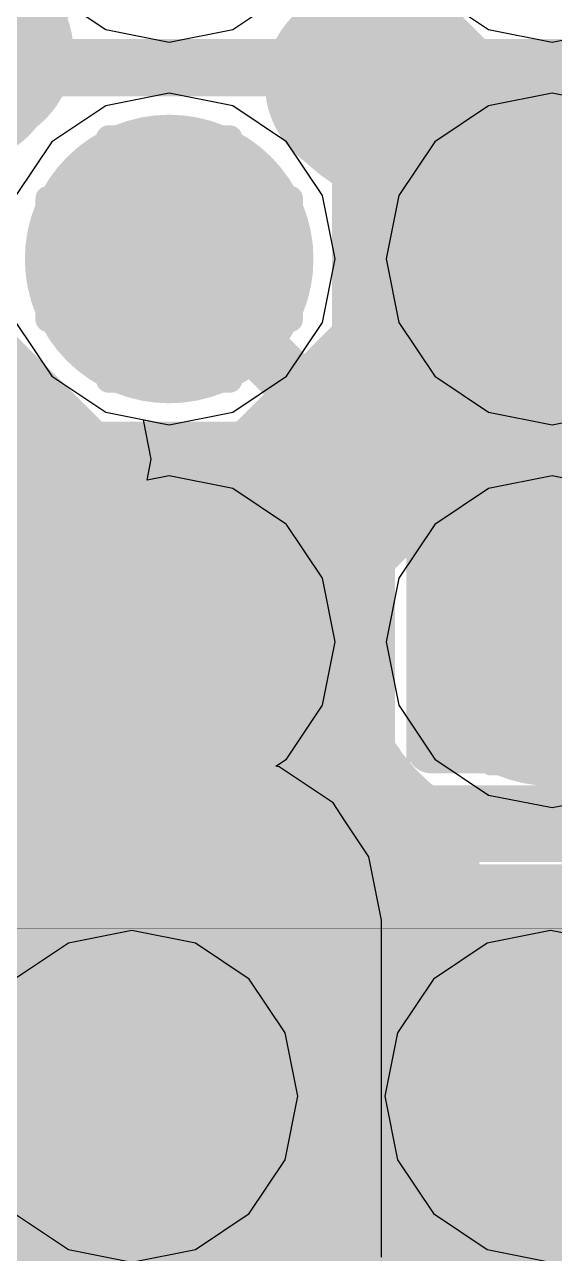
# Model space of a CAD drawing. Header units: millimetres. Extents: x 13 to 259, y -2 to 326.
# Drawn here: x 113.101 to 114.208, y 96.322 to 98.89 of the extents above; entities that cross this region are included whole.
import ezdxf

# ---------------------------------------------------------------- set-up
doc = ezdxf.new("R2010")
doc.units = ezdxf.units.MM
for name, color, linetype in [('BottomLayer', 5, 'Continuous'), ('BottomPaste', 16, 'Continuous'), ('BottomSolder', 6, 'Continuous'), ('ConnectLayer', 7, 'Continuous'), ('DrillDrawing', 1, 'Continuous'), ('Mechanical14', 56, 'Continuous'), ('Mechanical16', 56, 'Continuous'), ('MidLayer1', 16, 'Continuous'), ('MidLayer2', 76, 'Continuous'), ('MidLayer3', 90, 'Continuous'), ('MidLayer4', 156, 'Continuous'), ('MidLayer5', 130, 'Continuous'), ('MidLayer6', 216, 'Continuous'), ('MultiLayer', 9, 'Continuous'), ('TopLayer', 1, 'Continuous'), ('TopOverlay', 2, 'Continuous'), ('TopPaste', 8, 'Continuous'), ('TopSolder', 216, 'Continuous')]:
    doc.layers.add(name, color=color, linetype=linetype)

# ---------------------------------------------------------------- blocks, each defined once
blk = doc.blocks.new('CAPC0603X33N_B_8')
at = {"layer": 'BottomLayer'}
for points in [[(-0.575, -0.2), (-0.125, -0.2), (-0.575, 0.2), (-0.125, 0.2)], [(0.125, -0.2), (0.575, -0.2), (0.125, 0.2), (0.575, 0.2)]]:
    blk.add_solid(points, dxfattribs=at)
at = {"layer": 'BottomPaste'}
for points in [[(-0.575, -0.2), (-0.125, -0.2), (-0.575, 0.2), (-0.125, 0.2)], [(0.125, -0.2), (0.575, -0.2), (0.125, 0.2), (0.575, 0.2)]]:
    blk.add_solid(points, dxfattribs=at)
at = {"layer": 'BottomSolder'}
for points in [[(-0.6766, -0.3016), (-0.0234, -0.3016), (-0.6766, 0.3016), (-0.0234, 0.3016)], [(0.0234, -0.3016), (0.6766, -0.3016), (0.0234, 0.3016), (0.6766, 0.3016)]]:
    blk.add_solid(points, dxfattribs=at)
at = {"layer": 'Mechanical14', "const_width": 0.1}
for points in [[(-0.65, -0.25), (-0.65, 0.25)], [(0.65, 0.25), (-0.65, 0.25)], [(0.65, -0.25), (0.65, 0.25)], [(0.65, -0.25), (-0.65, -0.25)]]:
    blk.add_lwpolyline(points, dxfattribs=at)
at = {"layer": 'Mechanical14', "const_width": 0.05}
for points in [[(-0.675, 0.25, 1), (-0.625, 0.25, 1)], [(-0.675, 0.25, 1), (-0.625, 0.25, 1)], [(0.625, 0.25, 1), (0.675, 0.25, 1)], [(0.625, 0.25, 1), (0.675, 0.25, 1)], [(-0.675, -0.25, 1), (-0.625, -0.25, 1)], [(-0.675, -0.25, 1), (-0.625, -0.25, 1)], [(0.625, -0.25, 1), (0.675, -0.25, 1)], [(0.625, -0.25, 1), (0.675, -0.25, 1)]]:
    blk.add_lwpolyline(points, format="xyb", close=True, dxfattribs=at)
at = {"layer": 'Mechanical16', "const_width": 0.05}
for points in [[(-0.75, -0.35), (-0.75, 0.35)], [(0.75, 0.35), (-0.75, 0.35)], [(0.75, -0.35), (0.75, 0.35)], [(0, -0.3), (0, 0.3)], [(0.3, 0), (-0.3, 0)], [(0.75, -0.35), (-0.75, -0.35)]]:
    blk.add_lwpolyline(points, dxfattribs=at)
at = {"layer": 'Mechanical16', "const_width": 0.025}
for points in [[(-0.7625, 0.35, 1), (-0.7375, 0.35, 1)], [(-0.7625, 0.35, 1), (-0.7375, 0.35, 1)], [(0.7375, 0.35, 1), (0.7625, 0.35, 1)], [(0.7375, 0.35, 1), (0.7625, 0.35, 1)], [(-0.0125, 0.3, 1), (0.0125, 0.3, 1)], [(-0.3125, 0, 1), (-0.2875, 0, 1)], [(0.2875, 0, 1), (0.3125, 0, 1)], [(-0.0125, -0.3, 1), (0.0125, -0.3, 1)], [(-0.7625, -0.35, 1), (-0.7375, -0.35, 1)], [(-0.7625, -0.35, 1), (-0.7375, -0.35, 1)], [(0.7375, -0.35, 1), (0.7625, -0.35, 1)], [(0.7375, -0.35, 1), (0.7625, -0.35, 1)]]:
    blk.add_lwpolyline(points, format="xyb", close=True, dxfattribs=at)
blk = doc.blocks.new('CAPC0603X33N_B_19')
at = {"layer": 'BottomLayer'}
for points in [[(-0.575, -0.2), (-0.125, -0.2), (-0.575, 0.2), (-0.125, 0.2)], [(0.125, -0.2), (0.575, -0.2), (0.125, 0.2), (0.575, 0.2)]]:
    blk.add_solid(points, dxfattribs=at)
at = {"layer": 'BottomPaste'}
for points in [[(-0.575, -0.2), (-0.125, -0.2), (-0.575, 0.2), (-0.125, 0.2)], [(0.125, -0.2), (0.575, -0.2), (0.125, 0.2), (0.575, 0.2)]]:
    blk.add_solid(points, dxfattribs=at)
at = {"layer": 'BottomSolder'}
for points in [[(-0.6766, -0.3016), (-0.0234, -0.3016), (-0.6766, 0.3016), (-0.0234, 0.3016)], [(0.0234, -0.3016), (0.6766, -0.3016), (0.0234, 0.3016), (0.6766, 0.3016)]]:
    blk.add_solid(points, dxfattribs=at)
at = {"layer": 'Mechanical14', "const_width": 0.1}
for points in [[(-0.65, 0.25), (-0.65, -0.25)], [(0.65, 0.25), (-0.65, 0.25)], [(0.65, 0.25), (0.65, -0.25)], [(0.65, -0.25), (-0.65, -0.25)]]:
    blk.add_lwpolyline(points, dxfattribs=at)
at = {"layer": 'Mechanical14', "const_width": 0.05}
for points in [[(-0.675, 0.25, 1), (-0.625, 0.25, 1)], [(-0.675, 0.25, 1), (-0.625, 0.25, 1)], [(0.625, 0.25, 1), (0.675, 0.25, 1)], [(0.625, 0.25, 1), (0.675, 0.25, 1)], [(-0.675, -0.25, 1), (-0.625, -0.25, 1)], [(-0.675, -0.25, 1), (-0.625, -0.25, 1)], [(0.625, -0.25, 1), (0.675, -0.25, 1)], [(0.625, -0.25, 1), (0.675, -0.25, 1)]]:
    blk.add_lwpolyline(points, format="xyb", close=True, dxfattribs=at)
at = {"layer": 'Mechanical16', "const_width": 0.05}
for points in [[(-0.75, 0.35), (-0.75, -0.35)], [(0.75, 0.35), (-0.75, 0.35)], [(0.75, 0.35), (0.75, -0.35)], [(0, 0.3), (0, -0.3)], [(0.3, 0), (-0.3, 0)], [(0.75, -0.35), (-0.75, -0.35)]]:
    blk.add_lwpolyline(points, dxfattribs=at)
at = {"layer": 'Mechanical16', "const_width": 0.025}
for points in [[(-0.7625, 0.35, 1), (-0.7375, 0.35, 1)], [(-0.7625, 0.35, 1), (-0.7375, 0.35, 1)], [(0.7375, 0.35, 1), (0.7625, 0.35, 1)], [(0.7375, 0.35, 1), (0.7625, 0.35, 1)], [(-0.0125, 0.3, 1), (0.0125, 0.3, 1)], [(-0.3125, 0, 1), (-0.2875, 0, 1)], [(0.2875, 0, 1), (0.3125, 0, 1)], [(-0.0125, -0.3, 1), (0.0125, -0.3, 1)], [(-0.7625, -0.35, 1), (-0.7375, -0.35, 1)], [(-0.7625, -0.35, 1), (-0.7375, -0.35, 1)], [(0.7375, -0.35, 1), (0.7625, -0.35, 1)], [(0.7375, -0.35, 1), (0.7625, -0.35, 1)]]:
    blk.add_lwpolyline(points, format="xyb", close=True, dxfattribs=at)
blk = doc.blocks.new('INDC1608X75N_B_88')
at = {"layer": 'Mechanical16', "const_width": 0.05}
for points in [[(-1.5, 0.75), (1.5, 0.75)], [(1.5, 0.75), (1.5, -0.75)]]:
    blk.add_lwpolyline(points, dxfattribs=at)
at = {"layer": 'Mechanical16', "const_width": 0.025}
blk.add_lwpolyline([(1.4875, 0.75, 1), (1.5125, 0.75, 1)], format="xyb", close=True, dxfattribs=at)
blk.add_lwpolyline([(1.4875, 0.75, 1), (1.5125, 0.75, 1)], format="xyb", close=True, dxfattribs=at)
blk = doc.blocks.new('CAPC1005X55N_B_91')
at = {"layer": 'BottomLayer'}
for points in [[(-0.76, -0.31), (-0.14, -0.31), (-0.76, 0.31), (-0.14, 0.31)], [(0.14, -0.31), (0.76, -0.31), (0.14, 0.31), (0.76, 0.31)]]:
    blk.add_solid(points, dxfattribs=at)
at = {"layer": 'BottomPaste'}
for points in [[(-0.76, -0.31), (-0.14, -0.31), (-0.76, 0.31), (-0.14, 0.31)], [(0.14, -0.31), (0.76, -0.31), (0.14, 0.31), (0.76, 0.31)]]:
    blk.add_solid(points, dxfattribs=at)
at = {"layer": 'BottomSolder'}
for points in [[(-0.8616, -0.4116), (-0.0384, -0.4116), (-0.8616, 0.4116), (-0.0384, 0.4116)], [(0.0384, -0.4116), (0.8616, -0.4116), (0.0384, 0.4116), (0.8616, 0.4116)]]:
    blk.add_solid(points, dxfattribs=at)
at = {"layer": 'Mechanical14', "const_width": 0.1}
for points in [[(0.5251, 0.2749), (-0.5249, 0.2749)], [(-0.5249, 0.2749), (-0.5249, -0.2751)], [(0.5251, 0.2749), (0.5251, -0.2751)], [(0.5251, -0.2751), (-0.5249, -0.2751)]]:
    blk.add_lwpolyline(points, dxfattribs=at)
at = {"layer": 'Mechanical14', "const_width": 0.05}
for points in [[(-0.5499, 0.2749, 1), (-0.5, 0.2749, 1)], [(-0.5499, 0.2749, 1), (-0.5, 0.2749, 1)], [(0.5001, 0.2749, 1), (0.55, 0.2749, 1)], [(0.5001, 0.2749, 1), (0.55, 0.2749, 1)], [(-0.5499, -0.2751, 1), (-0.5, -0.2751, 1)], [(-0.5499, -0.2751, 1), (-0.5, -0.2751, 1)], [(0.5001, -0.2751, 1), (0.55, -0.2751, 1)], [(0.5001, -0.2751, 1), (0.55, -0.2751, 1)]]:
    blk.add_lwpolyline(points, format="xyb", close=True, dxfattribs=at)
at = {"layer": 'Mechanical16', "const_width": 0.05}
for points in [[(0, 0.5), (0, -0.5)], [(0.91, 0.46), (-0.91, 0.46)], [(-0.91, 0.46), (-0.91, -0.46)], [(0.91, 0.46), (0.91, -0.46)], [(0.5, 0), (-0.5, 0)], [(0.91, -0.46), (-0.91, -0.46)]]:
    blk.add_lwpolyline(points, dxfattribs=at)
at = {"layer": 'Mechanical16', "const_width": 0.025}
for points in [[(-0.0125, 0.5, 1), (0.0125, 0.5, 1)], [(-0.9225, 0.46, 1), (-0.8975, 0.46, 1)], [(-0.9225, 0.46, 1), (-0.8975, 0.46, 1)], [(0.8975, 0.46, 1), (0.9225, 0.46, 1)], [(0.8975, 0.46, 1), (0.9225, 0.46, 1)], [(-0.5125, 0, 1), (-0.4875, 0, 1)], [(0.4875, 0, 1), (0.5125, 0, 1)], [(-0.9225, -0.46, 1), (-0.8975, -0.46, 1)], [(-0.9225, -0.46, 1), (-0.8975, -0.46, 1)], [(0.8975, -0.46, 1), (0.9225, -0.46, 1)], [(0.8975, -0.46, 1), (0.9225, -0.46, 1)], [(-0.0125, -0.5, 1), (0.0125, -0.5, 1)]]:
    blk.add_lwpolyline(points, format="xyb", close=True, dxfattribs=at)
blk = doc.blocks.new('CAPC1005X55N_B_131')
at = {"layer": 'BottomLayer'}
for points in [[(-0.76, -0.31), (-0.14, -0.31), (-0.76, 0.31), (-0.14, 0.31)], [(0.14, -0.31), (0.76, -0.31), (0.14, 0.31), (0.76, 0.31)]]:
    blk.add_solid(points, dxfattribs=at)
at = {"layer": 'BottomPaste'}
for points in [[(-0.76, -0.31), (-0.14, -0.31), (-0.76, 0.31), (-0.14, 0.31)], [(0.14, -0.31), (0.76, -0.31), (0.14, 0.31), (0.76, 0.31)]]:
    blk.add_solid(points, dxfattribs=at)
at = {"layer": 'BottomSolder'}
for points in [[(-0.8616, -0.4116), (-0.0384, -0.4116), (-0.8616, 0.4116), (-0.0384, 0.4116)], [(0.0384, -0.4116), (0.8616, -0.4116), (0.0384, 0.4116), (0.8616, 0.4116)]]:
    blk.add_solid(points, dxfattribs=at)
at = {"layer": 'Mechanical14', "const_width": 0.1}
for points in [[(-0.5249, 0.2749), (0.5251, 0.2749)], [(-0.5249, 0.2749), (-0.5249, -0.2751)], [(0.5251, 0.2749), (0.5251, -0.2751)], [(-0.5249, -0.2751), (0.5251, -0.2751)]]:
    blk.add_lwpolyline(points, dxfattribs=at)
at = {"layer": 'Mechanical14', "const_width": 0.05}
for points in [[(-0.5499, 0.2749, 1), (-0.5, 0.2749, 1)], [(-0.5499, 0.2749, 1), (-0.5, 0.2749, 1)], [(0.5001, 0.2749, 1), (0.55, 0.2749, 1)], [(0.5001, 0.2749, 1), (0.55, 0.2749, 1)], [(-0.5499, -0.2751, 1), (-0.5, -0.2751, 1)], [(-0.5499, -0.2751, 1), (-0.5, -0.2751, 1)], [(0.5001, -0.2751, 1), (0.55, -0.2751, 1)], [(0.5001, -0.2751, 1), (0.55, -0.2751, 1)]]:
    blk.add_lwpolyline(points, format="xyb", close=True, dxfattribs=at)
at = {"layer": 'Mechanical16', "const_width": 0.05}
for points in [[(0, 0.5), (0, -0.5)], [(-0.91, 0.46), (0.91, 0.46)], [(-0.91, 0.46), (-0.91, -0.46)], [(0.91, 0.46), (0.91, -0.46)], [(-0.5, 0), (0.5, 0)], [(-0.91, -0.46), (0.91, -0.46)]]:
    blk.add_lwpolyline(points, dxfattribs=at)
at = {"layer": 'Mechanical16', "const_width": 0.025}
for points in [[(-0.0125, 0.5, 1), (0.0125, 0.5, 1)], [(-0.9225, 0.46, 1), (-0.8975, 0.46, 1)], [(-0.9225, 0.46, 1), (-0.8975, 0.46, 1)], [(0.8975, 0.46, 1), (0.9225, 0.46, 1)], [(0.8975, 0.46, 1), (0.9225, 0.46, 1)], [(-0.5125, 0, 1), (-0.4875, 0, 1)], [(0.4875, 0, 1), (0.5125, 0, 1)], [(-0.9225, -0.46, 1), (-0.8975, -0.46, 1)], [(-0.9225, -0.46, 1), (-0.8975, -0.46, 1)], [(0.8975, -0.46, 1), (0.9225, -0.46, 1)], [(0.8975, -0.46, 1), (0.9225, -0.46, 1)], [(-0.0125, -0.5, 1), (0.0125, -0.5, 1)]]:
    blk.add_lwpolyline(points, format="xyb", close=True, dxfattribs=at)
blk = doc.blocks.new('BGA144C80P12X12_1000X1000X170_150')
at = {"layer": 'Mechanical14', "const_width": 0.1}
blk.add_lwpolyline([(5, -5), (5, 5)], dxfattribs=at)
at = {"layer": 'TopLayer', "const_width": 0.2}
for points in [[(3.5, 0.4, 1), (3.7, 0.4, 1)], [(4.3, 0.4, 1), (4.5, 0.4, 1)], [(3.5, -0.4, 1), (3.7, -0.4, 1)], [(4.3, -0.4, 1), (4.5, -0.4, 1)]]:
    blk.add_lwpolyline(points, format="xyb", close=True, dxfattribs=at)
at = {"layer": 'TopOverlay'}
for const_width in [0.2, 0.001]:
    blk.add_lwpolyline([(5, -5), (5, 5)], dxfattribs=dict(at, const_width=const_width))
at = {"layer": 'TopPaste', "const_width": 0.2}
for points in [[(3.5, 0.4, 1), (3.7, 0.4, 1)], [(4.3, 0.4, 1), (4.5, 0.4, 1)], [(3.5, -0.4, 1), (3.7, -0.4, 1)], [(4.3, -0.4, 1), (4.5, -0.4, 1)]]:
    blk.add_lwpolyline(points, format="xyb", close=True, dxfattribs=at)
at = {"layer": 'TopSolder', "const_width": 0.3016}
for points in [[(3.4492, 0.4, 1), (3.7508, 0.4, 1)], [(4.2492, 0.4, 1), (4.5508, 0.4, 1)], [(3.4492, -0.4, 1), (3.7508, -0.4, 1)], [(4.2492, -0.4, 1), (4.5508, -0.4, 1)]]:
    blk.add_lwpolyline(points, format="xyb", close=True, dxfattribs=at)

msp = doc.modelspace()

# ---------------------------------------------------------------- linework, layer by layer
at = {"layer": 'BottomLayer', "const_width": 0.25}
for points in [[(113.2778, 98.4, 1), (113.5278, 98.4, 1)], [(114.0778, 98.4, 1), (114.3278, 98.4, 1)], [(113.2778, 97.6, 1), (113.5278, 97.6, 1)], [(114.0778, 97.6, 1), (114.3278, 97.6, 1)], [(113.2, 96.65, 1), (113.45, 96.65, 1)], [(114.075, 96.65, 1), (114.325, 96.65, 1)]]:
    msp.add_lwpolyline(points, format="xyb", close=True, dxfattribs=at)
at = {"layer": 'ConnectLayer'}
for p, q in [((113.1577, 98.9549), (113.2702, 98.8797)), ((113.1577, 98.9549), (113.2702, 98.8797)), ((113.5355, 98.8797), (113.648, 98.9549)), ((113.5355, 98.8797), (113.648, 98.9549)), ((113.9577, 98.9549), (114.0702, 98.8797)), ((113.9577, 98.9549), (114.0702, 98.8797)), ((113.2702, 98.8797), (113.4028, 98.8534)), ((113.2702, 98.8797), (113.4028, 98.8534)), ((113.4028, 98.8534), (113.5355, 98.8797)), ((113.4028, 98.8534), (113.5355, 98.8797)), ((114.0702, 98.8797), (114.2028, 98.8534)), ((114.0702, 98.8797), (114.2028, 98.8534)), ((114.2028, 98.8534), (114.3355, 98.8797)), ((114.2028, 98.8534), (114.3355, 98.8797)), ((113.4028, 98.7467), (113.2702, 98.7203)), ((113.4028, 98.7467), (113.2702, 98.7203)), ((113.5355, 98.7203), (113.4028, 98.7467)), ((113.5355, 98.7203), (113.4028, 98.7467)), ((114.2028, 98.7467), (114.0702, 98.7203)), ((114.3355, 98.7203), (114.2028, 98.7467)), ((113.2702, 98.7203), (113.1577, 98.6451)), ((113.2702, 98.7203), (113.1577, 98.6451)), ((113.648, 98.6451), (113.5355, 98.7203)), ((113.648, 98.6451), (113.5355, 98.7203)), ((114.0702, 98.7203), (113.9577, 98.6451)), ((113.1577, 98.6451), (113.0826, 98.5327)), ((113.1577, 98.6451), (113.0826, 98.5327)), ((113.7231, 98.5327), (113.648, 98.6451)), ((113.7231, 98.5327), (113.648, 98.6451)), ((113.9577, 98.6451), (113.8826, 98.5327)), ((113.7495, 98.4), (113.7231, 98.5327)), ((113.7495, 98.4), (113.7231, 98.5327)), ((113.8826, 98.5327), (113.8562, 98.4)), ((113.7231, 98.2673), (113.7495, 98.4)), ((113.7231, 98.2673), (113.7495, 98.4)), ((113.8562, 98.4), (113.8826, 98.2673)), ((113.0826, 98.2673), (113.1577, 98.1549)), ((113.648, 98.1549), (113.7231, 98.2673)), ((113.648, 98.1549), (113.7231, 98.2673)), ((113.8826, 98.2673), (113.9577, 98.1549)), ((113.1577, 98.1549), (113.2702, 98.0797)), ((113.5355, 98.0797), (113.648, 98.1549)), ((113.5355, 98.0797), (113.648, 98.1549)), ((113.9577, 98.1549), (114.0702, 98.0797)), ((113.2702, 98.0797), (113.4028, 98.0534)), ((113.3653, 97.9814), (113.3488, 98.0641)), ((113.3488, 98.0641), (113.4028, 98.0534)), ((113.4028, 98.0534), (113.5355, 98.0797)), ((113.4028, 98.0534), (113.5355, 98.0797)), ((114.0702, 98.0797), (114.2028, 98.0534)), ((114.2028, 98.0534), (114.3355, 98.0797)), ((113.3566, 97.9375), (113.3653, 97.9814)), ((113.4028, 97.9467), (113.3566, 97.9375)), ((113.5355, 97.9203), (113.4028, 97.9467)), ((114.2028, 97.9467), (114.0702, 97.9203)), ((114.3355, 97.9203), (114.2028, 97.9467)), ((113.648, 97.8451), (113.5355, 97.9203)), ((114.0702, 97.9203), (113.9577, 97.8451)), ((113.7231, 97.7327), (113.648, 97.8451)), ((113.9577, 97.8451), (113.8826, 97.7327)), ((113.7495, 97.6), (113.7231, 97.7327)), ((113.8826, 97.7327), (113.8562, 97.6)), ((113.7231, 97.4674), (113.7495, 97.6)), ((113.8562, 97.6), (113.8826, 97.4674)), ((113.648, 97.3549), (113.7231, 97.4674)), ((113.8826, 97.4674), (113.9577, 97.3549)), ((113.6254, 97.3398), (113.648, 97.3549)), ((113.9577, 97.3549), (114.0702, 97.2797)), ((113.6327, 97.3383), (113.6254, 97.3398)), ((113.7079, 97.2881), (113.6327, 97.3383)), ((113.7452, 97.2632), (113.7079, 97.2881)), ((114.0702, 97.2797), (114.2028, 97.2534)), ((114.2028, 97.2534), (114.3355, 97.2797)), ((113.7701, 97.2259), (113.7452, 97.2632)), ((113.7452, 97.2632), (113.7452, 97.2632)), ((113.7452, 97.2632), (113.7452, 97.2632)), ((113.8203, 97.1507), (113.7701, 97.2259)), ((113.8467, 97.0181), (113.8203, 97.1507)), ((113.8467, 96.3135), (113.8467, 97.0181)), ((113.325, 96.9967), (113.1924, 96.9703)), ((113.4577, 96.9703), (113.325, 96.9967)), ((114.2, 96.9967), (114.0674, 96.9703)), ((114.3327, 96.9703), (114.2, 96.9967)), ((113.1924, 96.9703), (113.0799, 96.8951)), ((113.5702, 96.8951), (113.4577, 96.9703)), ((114.0674, 96.9703), (113.9549, 96.8951)), ((113.6453, 96.7827), (113.5702, 96.8951)), ((113.9549, 96.8951), (113.8798, 96.7827)), ((113.6717, 96.65), (113.6453, 96.7827)), ((113.8798, 96.7827), (113.8534, 96.65)), ((113.6453, 96.5173), (113.6717, 96.65)), ((113.8534, 96.65), (113.8798, 96.5173)), ((113.5702, 96.4049), (113.6453, 96.5173)), ((113.8798, 96.5173), (113.9549, 96.4049)), ((113.0799, 96.4049), (113.1924, 96.3297)), ((113.4577, 96.3297), (113.5702, 96.4049)), ((113.9549, 96.4049), (114.0674, 96.3297)), ((113.1924, 96.3297), (113.325, 96.3034)), ((113.325, 96.3034), (113.4577, 96.3297)), ((114.0674, 96.3297), (114.2, 96.3034))]:
    msp.add_line(p, q, dxfattribs=at)
at = {"layer": 'ConnectLayer', "const_width": 0.4}
for points in [[(112.8843, 98.9185, -0.061998), (113.0028, 98.8337)], [(112.9691, 98.8, -0.061998), (112.8843, 98.9185)], [(112.9691, 98.8, -0.061998), (112.8843, 98.9185)], [(112.8843, 98.9185, -0.061998), (113.0028, 98.8337)], [(113.8365, 98.8, -0.062), (113.9214, 98.6815)], [(113.8365, 98.8, -0.062), (113.9214, 98.6815)], [(113.9214, 98.6815, -0.062), (113.8028, 98.7663)], [(113.9214, 98.6815, -0.062), (113.8028, 98.7663)], [(114.4843, 98.6815, -0.253913), (113.9214, 98.6815)], [(113.9214, 98.6815, -0.124973), (113.9928, 98.4)], [(114.4843, 98.6815, -0.253913), (113.9214, 98.6815)], [(113.9214, 98.6815, -0.124973), (113.9928, 98.4)], [(113.9928, 98.4, -0.124971), (113.9214, 98.1185)], [(113.9928, 98.4, -0.124971), (113.9214, 98.1185)], [(113.9214, 98.1185, -0.253909), (114.4843, 98.1185)], [(113.9214, 98.1185, -0.253909), (114.4843, 98.1185)], [(113.9214, 98.1185, -0.145051), (113.6843, 97.8815)], [(113.6843, 97.8815, -0.145051), (113.9214, 98.1185)], [(113.9214, 98.1185, -0.145051), (113.6843, 97.8815)], [(113.6843, 97.8815, -0.145051), (113.9214, 98.1185)], [(112.8843, 97.8815, -0.071303), (112.9843, 98.0158)], [(113.0365, 98, -0.062), (113.1214, 97.8815)], [(113.0365, 98, -0.062), (113.1214, 97.8815)], [(113.0186, 97.9814, -0.071303), (112.8843, 97.8815)], [(113.1214, 97.8815, -0.062), (113.0028, 97.9663)], [(113.1214, 97.8815, -0.062), (113.0028, 97.9663)], [(113.5, 97.0181, -0.624729), (112.8843, 97.8815)], [(113.6843, 97.8815, -0.253909), (113.1214, 97.8815)], [(113.1214, 97.8815, -0.124972), (113.1928, 97.6)], [(113.1214, 97.8815, -0.124972), (113.1928, 97.6)], [(113.6843, 97.8815, -0.253909), (113.1214, 97.8815)], [(113.8515, 97.126, -0.373605), (113.6843, 97.8815)], [(113.8515, 97.126, -0.373605), (113.6843, 97.8815)], [(113.1928, 97.6, -0.277264), (112.8799, 97.0791)], [(113.1928, 97.6, -0.277264), (112.8799, 97.0791)], [(112.9, 97.0592, -0.434523), (113.7625, 97.0459)], [(112.9, 97.0592, -0.434523), (113.7625, 97.0459)], [(113.7625, 97.0459, -0.050874), (113.8515, 97.126)], [(113.7625, 97.0459, -0.050874), (113.8515, 97.126)], [(112.9, 96.1592, -0.283621), (113.5001, 96.3135)], [(113.7625, 96.2542, -0.434523), (112.9, 96.2408)], [(113.7625, 96.2542, -0.434523), (112.9, 96.2408)], [(114.049, 96.0797, -0.145133), (113.7625, 96.2542)], [(114.049, 96.0797, -0.145133), (113.7625, 96.2542)]]:
    msp.add_lwpolyline(points, format="xyb", dxfattribs=at)
at = {"layer": 'ConnectLayer', "const_width": 0.2}
for points in [[(112.9028, 98.8337, 1), (113.1028, 98.8337, 1)], [(112.9028, 98.8337, 1), (113.1028, 98.8337, 1)], [(112.8691, 98.8, 1), (113.0691, 98.8, 1)], [(112.8691, 98.8, 1), (113.0691, 98.8, 1)], [(113.7365, 98.8, 1), (113.9365, 98.8, 1)], [(113.7365, 98.8, 1), (113.9365, 98.8, 1)], [(113.7028, 98.7663, 1), (113.9028, 98.7663, 1)], [(113.7028, 98.7663, 1), (113.9028, 98.7663, 1)], [(113.8214, 98.6815, 1), (114.0214, 98.6815, 1)], [(113.8214, 98.6815, 1), (114.0214, 98.6815, 1)], [(113.8214, 98.6815, 1), (114.0214, 98.6815, 1)], [(113.8214, 98.6815, 1), (114.0214, 98.6815, 1)], [(113.8214, 98.6815, 1), (114.0214, 98.6815, 1)], [(113.8214, 98.6815, 1), (114.0214, 98.6815, 1)], [(113.8214, 98.6815, 1), (114.0214, 98.6815, 1)], [(113.8214, 98.6815, 1), (114.0214, 98.6815, 1)], [(114.2513, 98.629, 1), (114.4513, 98.629, 1)], [(114.2513, 98.629, 1), (114.4513, 98.629, 1)], [(113.8928, 98.4, 1), (114.0928, 98.4, 1)], [(113.8928, 98.4, 1), (114.0928, 98.4, 1)], [(113.8928, 98.4, 1), (114.0928, 98.4, 1)], [(113.8928, 98.4, 1), (114.0928, 98.4, 1)], [(113.9372, 98.4, 1), (114.1372, 98.4, 1)], [(113.9372, 98.4, 1), (114.1372, 98.4, 1)], [(114.2034, 98.1814, 1), (114.4034, 98.1814, 1)], [(114.2034, 98.1814, 1), (114.4034, 98.1814, 1)], [(113.8214, 98.1185, 1), (114.0214, 98.1185, 1)], [(113.8214, 98.1185, 1), (114.0214, 98.1185, 1)], [(113.8214, 98.1185, 1), (114.0214, 98.1185, 1)], [(113.8214, 98.1185, 1), (114.0214, 98.1185, 1)], [(113.8214, 98.1185, 1), (114.0214, 98.1185, 1)], [(113.8214, 98.1185, 1), (114.0214, 98.1185, 1)], [(113.8214, 98.1185, 1), (114.0214, 98.1185, 1)], [(113.8214, 98.1185, 1), (114.0214, 98.1185, 1)], [(112.8843, 98.0158, 1), (113.0843, 98.0158, 1)], [(112.9365, 98, 1), (113.1365, 98, 1)], [(112.9365, 98, 1), (113.1365, 98, 1)], [(112.9028, 97.9663, 1), (113.1028, 97.9663, 1)], [(112.9028, 97.9663, 1), (113.1028, 97.9663, 1)], [(112.9186, 97.9814, 1), (113.1186, 97.9814, 1)], [(113.0214, 97.8815, 1), (113.2214, 97.8815, 1)], [(113.0214, 97.8815, 1), (113.2214, 97.8815, 1)], [(113.0214, 97.8815, 1), (113.2214, 97.8815, 1)], [(113.0214, 97.8815, 1), (113.2214, 97.8815, 1)], [(113.0214, 97.8815, 1), (113.2214, 97.8815, 1)], [(113.0214, 97.8815, 1), (113.2214, 97.8815, 1)], [(113.0214, 97.8815, 1), (113.2214, 97.8815, 1)], [(113.0214, 97.8815, 1), (113.2214, 97.8815, 1)], [(113.5843, 97.8815, 1), (113.7843, 97.8815, 1)], [(113.5843, 97.8815, 1), (113.7843, 97.8815, 1)], [(113.5843, 97.8815, 1), (113.7843, 97.8815, 1)], [(113.5843, 97.8815, 1), (113.7843, 97.8815, 1)], [(113.5843, 97.8815, 1), (113.7843, 97.8815, 1)], [(113.5843, 97.8815, 1), (113.7843, 97.8815, 1)], [(113.5843, 97.8815, 1), (113.7843, 97.8815, 1)], [(113.5843, 97.8815, 1), (113.7843, 97.8815, 1)], [(113.3694, 97.8138, 1), (113.5694, 97.8138, 1)], [(113.3694, 97.8138, 1), (113.5694, 97.8138, 1)], [(113.5166, 97.6666, 1), (113.7166, 97.6666, 1)], [(113.5166, 97.6666, 1), (113.7166, 97.6666, 1)], [(113.0928, 97.6, 1), (113.2928, 97.6, 1)], [(113.0928, 97.6, 1), (113.2928, 97.6, 1)], [(113.0928, 97.6, 1), (113.2928, 97.6, 1)], [(113.0928, 97.6, 1), (113.2928, 97.6, 1)], [(113.1372, 97.6, 1), (113.3372, 97.6, 1)], [(113.1372, 97.6, 1), (113.3372, 97.6, 1)], [(113.5128, 97.6, 1), (113.7128, 97.6, 1)], [(113.5128, 97.6, 1), (113.7128, 97.6, 1)], [(113.5215, 97.4995, 1), (113.7215, 97.4995, 1)], [(113.5215, 97.4995, 1), (113.7215, 97.4995, 1)], [(113.0195, 97.3151, 1), (113.2195, 97.3151, 1)], [(113.0195, 97.3151, 1), (113.2195, 97.3151, 1)], [(113.1067, 97.228, 1), (113.3067, 97.228, 1)], [(113.1067, 97.228, 1), (113.3067, 97.228, 1)], [(113.2609, 97.2389, 1), (113.4609, 97.2389, 1)], [(113.2609, 97.2389, 1), (113.4609, 97.2389, 1)], [(113.7515, 97.126, 1), (113.9515, 97.126, 1)], [(113.7515, 97.126, 1), (113.9515, 97.126, 1)], [(113.7515, 97.126, 1), (113.9515, 97.126, 1)], [(113.7515, 97.126, 1), (113.9515, 97.126, 1)], [(113.077, 97.055, 1), (113.277, 97.055, 1)], [(113.6625, 97.0459, 1), (113.8625, 97.0459, 1)], [(113.6625, 97.0459, 1), (113.8625, 97.0459, 1)], [(113.6625, 97.0459, 1), (113.8625, 97.0459, 1)], [(113.6625, 97.0459, 1), (113.8625, 97.0459, 1)], [(113.4001, 97.0181, 1), (113.6, 97.0181, 1)], [(113.4001, 97.0181, 1), (113.6, 97.0181, 1)], [(113.3242, 97.0104, 1), (113.5242, 97.0104, 1)], [(113.4001, 96.9345, 1), (113.6, 96.9345, 1)], [(113.4001, 96.5295, 1), (113.6001, 96.5295, 1)], [(113.1507, 96.3353, 1), (113.3507, 96.3353, 1)], [(113.2104, 96.3398, 1), (113.4104, 96.3398, 1)], [(113.4001, 96.3135, 1), (113.6001, 96.3135, 1)], [(113.4001, 96.3135, 1), (113.6001, 96.3135, 1)], [(113.6625, 96.2542, 1), (113.8625, 96.2542, 1)], [(113.6625, 96.2542, 1), (113.8625, 96.2542, 1)], [(113.6625, 96.2542, 1), (113.8625, 96.2542, 1)], [(113.6625, 96.2542, 1), (113.8625, 96.2542, 1)]]:
    msp.add_lwpolyline(points, format="xyb", close=True, dxfattribs=at)
at = {"layer": 'ConnectLayer', "const_width": 0.4}
for points in [[(114.3513, 98.629), (114.4318, 98.5484)], [(114.3513, 98.629), (114.4318, 98.5484)], [(114.0372, 98.4), (114.4128, 98.4)], [(114.0372, 98.4), (114.4128, 98.4)], [(114.3034, 98.1814), (114.4215, 98.2995)], [(114.3034, 98.1814), (114.4215, 98.2995)], [(113.4694, 97.8138), (113.6166, 97.6666)], [(113.4694, 97.8138), (113.6166, 97.6666)], [(113.2372, 97.6), (113.6128, 97.6)], [(113.2372, 97.6), (113.6128, 97.6)], [(113.3609, 97.2389), (113.6215, 97.4995)], [(113.3609, 97.2389), (113.6215, 97.4995)], [(113.1195, 97.3151), (113.2067, 97.228)], [(113.1195, 97.3151), (113.2067, 97.228)], [(112.3014, 97.2846), (113.2507, 96.3353)], [(112.4619, 96.3399), (113.177, 97.055)], [(113.5, 97.0181), (113.5001, 96.3135)], [(113.4242, 97.0104), (113.5, 96.9345)], [(113.3104, 96.3398), (113.5001, 96.5295)]]:
    msp.add_lwpolyline(points, dxfattribs=at)
at = {"layer": 'DrillDrawing', "const_width": 0.0508}
for points in [[(113.2758, 98.527), (113.2758, 98.654)], [(113.2758, 98.654), (113.5298, 98.654)], [(113.5298, 98.527), (113.5298, 98.654)], [(114.0758, 98.527), (114.0758, 98.654)], [(114.0758, 98.654), (114.3298, 98.654)], [(113.1488, 98.273), (113.1488, 98.527)], [(113.1488, 98.527), (113.2758, 98.527)], [(113.5298, 98.527), (113.6568, 98.527)], [(113.6568, 98.273), (113.6568, 98.527)], [(113.9488, 98.273), (113.9488, 98.527)], [(113.9488, 98.527), (114.0758, 98.527)], [(113.1488, 98.273), (113.2758, 98.273)], [(113.2758, 98.146), (113.2758, 98.273)], [(113.5298, 98.273), (113.6568, 98.273)], [(113.5298, 98.146), (113.5298, 98.273)], [(113.9488, 98.273), (114.0758, 98.273)], [(114.0758, 98.146), (114.0758, 98.273)], [(113.2758, 98.146), (113.5298, 98.146)], [(114.0758, 98.146), (114.3298, 98.146)], [(113.2758, 97.727), (113.2758, 97.854)], [(113.2758, 97.854), (113.5298, 97.854)], [(113.5298, 97.727), (113.5298, 97.854)], [(114.0758, 97.727), (114.0758, 97.854)], [(114.0758, 97.854), (114.3298, 97.854)], [(113.1488, 97.473), (113.1488, 97.727)], [(113.1488, 97.727), (113.2758, 97.727)], [(113.5298, 97.727), (113.6568, 97.727)], [(113.6568, 97.473), (113.6568, 97.727)], [(113.9488, 97.473), (113.9488, 97.727)], [(113.9488, 97.727), (114.0758, 97.727)], [(113.1488, 97.473), (113.2758, 97.473)], [(113.2758, 97.346), (113.2758, 97.473)], [(113.5298, 97.473), (113.6568, 97.473)], [(113.5298, 97.346), (113.5298, 97.473)], [(113.9488, 97.473), (114.0758, 97.473)], [(114.0758, 97.346), (114.0758, 97.473)], [(113.2758, 97.346), (113.5298, 97.346)], [(114.0758, 97.346), (114.3298, 97.346)], [(113.198, 96.777), (113.198, 96.904)], [(113.198, 96.904), (113.452, 96.904)], [(113.452, 96.777), (113.452, 96.904)], [(114.073, 96.777), (114.073, 96.904)], [(114.073, 96.904), (114.327, 96.904)], [(113.071, 96.777), (113.198, 96.777)], [(113.452, 96.777), (113.579, 96.777)], [(113.579, 96.523), (113.579, 96.777)], [(113.946, 96.523), (113.946, 96.777)], [(113.946, 96.777), (114.073, 96.777)], [(113.071, 96.523), (113.198, 96.523)], [(113.198, 96.396), (113.198, 96.523)], [(113.452, 96.523), (113.579, 96.523)], [(113.452, 96.396), (113.452, 96.523)], [(113.946, 96.523), (114.073, 96.523)], [(114.073, 96.396), (114.073, 96.523)], [(113.198, 96.396), (113.452, 96.396)], [(114.073, 96.396), (114.327, 96.396)]]:
    msp.add_lwpolyline(points, dxfattribs=at)
at = {"layer": 'DrillDrawing', "const_width": 0.0254}
for points in [[(113.2631, 98.654, 1), (113.2885, 98.654, 1)], [(113.2631, 98.654, 1), (113.2885, 98.654, 1)], [(113.5171, 98.654, 1), (113.5425, 98.654, 1)], [(113.5171, 98.654, 1), (113.5425, 98.654, 1)], [(114.0631, 98.654, 1), (114.0885, 98.654, 1)], [(114.0631, 98.654, 1), (114.0885, 98.654, 1)], [(113.1361, 98.527, 1), (113.1615, 98.527, 1)], [(113.1361, 98.527, 1), (113.1615, 98.527, 1)], [(113.2631, 98.527, 1), (113.2885, 98.527, 1)], [(113.2631, 98.527, 1), (113.2885, 98.527, 1)], [(113.5171, 98.527, 1), (113.5425, 98.527, 1)], [(113.5171, 98.527, 1), (113.5425, 98.527, 1)], [(113.6441, 98.527, 1), (113.6695, 98.527, 1)], [(113.6441, 98.527, 1), (113.6695, 98.527, 1)], [(113.9361, 98.527, 1), (113.9615, 98.527, 1)], [(113.9361, 98.527, 1), (113.9615, 98.527, 1)], [(114.0631, 98.527, 1), (114.0885, 98.527, 1)], [(114.0631, 98.527, 1), (114.0885, 98.527, 1)], [(113.1361, 98.273, 1), (113.1615, 98.273, 1)], [(113.1361, 98.273, 1), (113.1615, 98.273, 1)], [(113.2631, 98.273, 1), (113.2885, 98.273, 1)], [(113.2631, 98.273, 1), (113.2885, 98.273, 1)], [(113.5171, 98.273, 1), (113.5425, 98.273, 1)], [(113.5171, 98.273, 1), (113.5425, 98.273, 1)], [(113.6441, 98.273, 1), (113.6695, 98.273, 1)], [(113.6441, 98.273, 1), (113.6695, 98.273, 1)], [(113.9361, 98.273, 1), (113.9615, 98.273, 1)], [(113.9361, 98.273, 1), (113.9615, 98.273, 1)], [(114.0631, 98.273, 1), (114.0885, 98.273, 1)], [(114.0631, 98.273, 1), (114.0885, 98.273, 1)], [(113.2631, 98.146, 1), (113.2885, 98.146, 1)], [(113.2631, 98.146, 1), (113.2885, 98.146, 1)], [(113.5171, 98.146, 1), (113.5425, 98.146, 1)], [(113.5171, 98.146, 1), (113.5425, 98.146, 1)], [(114.0631, 98.146, 1), (114.0885, 98.146, 1)], [(114.0631, 98.146, 1), (114.0885, 98.146, 1)], [(113.2631, 97.854, 1), (113.2885, 97.854, 1)], [(113.2631, 97.854, 1), (113.2885, 97.854, 1)], [(113.5171, 97.854, 1), (113.5425, 97.854, 1)], [(113.5171, 97.854, 1), (113.5425, 97.854, 1)], [(114.0631, 97.854, 1), (114.0885, 97.854, 1)], [(114.0631, 97.854, 1), (114.0885, 97.854, 1)], [(113.1361, 97.727, 1), (113.1615, 97.727, 1)], [(113.1361, 97.727, 1), (113.1615, 97.727, 1)], [(113.2631, 97.727, 1), (113.2885, 97.727, 1)], [(113.2631, 97.727, 1), (113.2885, 97.727, 1)], [(113.5171, 97.727, 1), (113.5425, 97.727, 1)], [(113.5171, 97.727, 1), (113.5425, 97.727, 1)], [(113.6441, 97.727, 1), (113.6695, 97.727, 1)], [(113.6441, 97.727, 1), (113.6695, 97.727, 1)], [(113.9361, 97.727, 1), (113.9615, 97.727, 1)], [(113.9361, 97.727, 1), (113.9615, 97.727, 1)], [(114.0631, 97.727, 1), (114.0885, 97.727, 1)], [(114.0631, 97.727, 1), (114.0885, 97.727, 1)], [(113.1361, 97.473, 1), (113.1615, 97.473, 1)], [(113.1361, 97.473, 1), (113.1615, 97.473, 1)], [(113.2631, 97.473, 1), (113.2885, 97.473, 1)], [(113.2631, 97.473, 1), (113.2885, 97.473, 1)], [(113.5171, 97.473, 1), (113.5425, 97.473, 1)], [(113.5171, 97.473, 1), (113.5425, 97.473, 1)], [(113.6441, 97.473, 1), (113.6695, 97.473, 1)], [(113.6441, 97.473, 1), (113.6695, 97.473, 1)], [(113.9361, 97.473, 1), (113.9615, 97.473, 1)], [(113.9361, 97.473, 1), (113.9615, 97.473, 1)], [(114.0631, 97.473, 1), (114.0885, 97.473, 1)], [(114.0631, 97.473, 1), (114.0885, 97.473, 1)], [(113.2631, 97.346, 1), (113.2885, 97.346, 1)], [(113.2631, 97.346, 1), (113.2885, 97.346, 1)], [(113.5171, 97.346, 1), (113.5425, 97.346, 1)], [(113.5171, 97.346, 1), (113.5425, 97.346, 1)], [(114.0631, 97.346, 1), (114.0885, 97.346, 1)], [(114.0631, 97.346, 1), (114.0885, 97.346, 1)], [(113.1853, 96.904, 1), (113.2107, 96.904, 1)], [(113.1853, 96.904, 1), (113.2107, 96.904, 1)], [(113.4393, 96.904, 1), (113.4647, 96.904, 1)], [(113.4393, 96.904, 1), (113.4647, 96.904, 1)], [(114.0603, 96.904, 1), (114.0857, 96.904, 1)], [(114.0603, 96.904, 1), (114.0857, 96.904, 1)], [(113.1853, 96.777, 1), (113.2107, 96.777, 1)], [(113.1853, 96.777, 1), (113.2107, 96.777, 1)], [(113.4393, 96.777, 1), (113.4647, 96.777, 1)], [(113.4393, 96.777, 1), (113.4647, 96.777, 1)], [(113.5663, 96.777, 1), (113.5917, 96.777, 1)], [(113.5663, 96.777, 1), (113.5917, 96.777, 1)], [(113.9333, 96.777, 1), (113.9587, 96.777, 1)], [(113.9333, 96.777, 1), (113.9587, 96.777, 1)], [(114.0603, 96.777, 1), (114.0857, 96.777, 1)], [(114.0603, 96.777, 1), (114.0857, 96.777, 1)], [(113.1853, 96.523, 1), (113.2107, 96.523, 1)], [(113.1853, 96.523, 1), (113.2107, 96.523, 1)], [(113.4393, 96.523, 1), (113.4647, 96.523, 1)], [(113.4393, 96.523, 1), (113.4647, 96.523, 1)], [(113.5663, 96.523, 1), (113.5917, 96.523, 1)], [(113.5663, 96.523, 1), (113.5917, 96.523, 1)], [(113.9333, 96.523, 1), (113.9587, 96.523, 1)], [(113.9333, 96.523, 1), (113.9587, 96.523, 1)], [(114.0603, 96.523, 1), (114.0857, 96.523, 1)], [(114.0603, 96.523, 1), (114.0857, 96.523, 1)], [(113.1853, 96.396, 1), (113.2107, 96.396, 1)], [(113.1853, 96.396, 1), (113.2107, 96.396, 1)], [(113.4393, 96.396, 1), (113.4647, 96.396, 1)], [(113.4393, 96.396, 1), (113.4647, 96.396, 1)], [(114.0603, 96.396, 1), (114.0857, 96.396, 1)], [(114.0603, 96.396, 1), (114.0857, 96.396, 1)]]:
    msp.add_lwpolyline(points, format="xyb", close=True, dxfattribs=at)
at = {"layer": 'MidLayer1', "const_width": 0.2}
for points in [[(113.3028, 98.4, 1), (113.5028, 98.4, 1)], [(114.1028, 98.4, 1), (114.3028, 98.4, 1)], [(113.3028, 97.6, 1), (113.5028, 97.6, 1)], [(114.1028, 97.6, 1), (114.3028, 97.6, 1)], [(113.225, 96.65, 1), (113.425, 96.65, 1)], [(114.1, 96.65, 1), (114.3, 96.65, 1)]]:
    msp.add_lwpolyline(points, format="xyb", close=True, dxfattribs=at)
at = {"layer": 'MidLayer2', "const_width": 0.12}
for points in [[(113.0028, 98.8), (113.4028, 99.2)], [(113.8028, 98.8), (114.2028, 99.2)], [(113.8028, 98.2343), (113.8028, 98.8)], [(113.5685, 98), (113.8028, 98.2343)], [(113.0028, 97.7657), (113.2372, 98)], [(113.2372, 98), (113.5685, 98)], [(113.8028, 97.7657), (114.0372, 98)], [(114.0372, 98), (114.3846, 98)], [(113.8028, 97.1264), (113.8028, 97.7657)], [(113.8, 97.1236), (113.8028, 97.1264)], [(113.8, 96.4843), (113.8, 97.1236)], [(113.8, 96.4843), (114.1322, 96.1521)]]:
    msp.add_lwpolyline(points, dxfattribs=at)
at = {"layer": 'MidLayer2'}
for points, const_width in [([(113.7729, 98.8, 1), (113.8328, 98.8, 1)], 0.06), ([(113.7729, 98.8, 1), (113.8328, 98.8, 1)], 0.06), ([(113.3028, 98.4, 1), (113.5028, 98.4, 1)], 0.2), ([(114.1028, 98.4, 1), (114.3028, 98.4, 1)], 0.2), ([(113.7729, 98.2343, 1), (113.8328, 98.2343, 1)], 0.06), ([(113.7729, 98.2343, 1), (113.8328, 98.2343, 1)], 0.06), ([(113.2072, 98, 1), (113.2672, 98, 1)], 0.06), ([(113.2072, 98, 1), (113.2672, 98, 1)], 0.06), ([(113.5385, 98, 1), (113.5985, 98, 1)], 0.06), ([(113.5385, 98, 1), (113.5985, 98, 1)], 0.06), ([(114.0072, 98, 1), (114.0672, 98, 1)], 0.06), ([(114.0072, 98, 1), (114.0672, 98, 1)], 0.06), ([(113.7728, 97.7657, 1), (113.8328, 97.7657, 1)], 0.06), ([(113.7728, 97.7657, 1), (113.8328, 97.7657, 1)], 0.06), ([(113.3028, 97.6, 1), (113.5028, 97.6, 1)], 0.2), ([(114.1028, 97.6, 1), (114.3028, 97.6, 1)], 0.2), ([(113.7701, 97.1236, 1), (113.83, 97.1236, 1)], 0.06), ([(113.7701, 97.1236, 1), (113.83, 97.1236, 1)], 0.06), ([(113.7728, 97.1264, 1), (113.8328, 97.1264, 1)], 0.06), ([(113.7728, 97.1264, 1), (113.8328, 97.1264, 1)], 0.06), ([(113.225, 96.65, 1), (113.425, 96.65, 1)], 0.2), ([(114.1, 96.65, 1), (114.3, 96.65, 1)], 0.2), ([(113.7701, 96.4843, 1), (113.83, 96.4843, 1)], 0.06), ([(113.7701, 96.4843, 1), (113.83, 96.4843, 1)], 0.06)]:
    msp.add_lwpolyline(points, format="xyb", close=True, dxfattribs=dict(at, const_width=const_width))
at = {"layer": 'MidLayer3', "const_width": 0.12}
for points in [[(113.8028, 99.0343), (114.0372, 98.8)], [(114.0372, 98.8), (116.7685, 98.8)], [(113.0028, 98.2343), (113.2372, 98)], [(113.2372, 98), (115.9685, 98)], [(112.4372, 97.2), (115.3935, 97.2)]]:
    msp.add_lwpolyline(points, dxfattribs=at)
at = {"layer": 'MidLayer3'}
for points, const_width in [([(114.0072, 98.8, 1), (114.0672, 98.8, 1)], 0.06), ([(114.0072, 98.8, 1), (114.0672, 98.8, 1)], 0.06), ([(113.3028, 98.4, 1), (113.5028, 98.4, 1)], 0.2), ([(114.1028, 98.4, 1), (114.3028, 98.4, 1)], 0.2), ([(113.2072, 98, 1), (113.2672, 98, 1)], 0.06), ([(113.2072, 98, 1), (113.2672, 98, 1)], 0.06), ([(113.3028, 97.6, 1), (113.5028, 97.6, 1)], 0.2), ([(114.1028, 97.6, 1), (114.3028, 97.6, 1)], 0.2), ([(113.225, 96.65, 1), (113.425, 96.65, 1)], 0.2), ([(114.1, 96.65, 1), (114.3, 96.65, 1)], 0.2)]:
    msp.add_lwpolyline(points, format="xyb", close=True, dxfattribs=dict(at, const_width=const_width))
at = {"layer": 'MidLayer4', "const_width": 0.12}
for points in [[(113.0028, 98.8), (114.3685, 98.8)], [(113.4028, 98.4), (113.8028, 98)], [(113.8028, 98), (114.3685, 98)], [(112.4483, 97.1889), (113.3518, 97.1889)], [(113.3518, 97.1889), (113.725, 96.8157)], [(113.725, 96.4843), (113.725, 96.8157)], [(113.7167, 96.476), (113.725, 96.4843)], [(113.7167, 96.3766), (113.7167, 96.476)], [(113.7167, 96.3766), (114.1141, 95.9792)]]:
    msp.add_lwpolyline(points, dxfattribs=at)
at = {"layer": 'MidLayer4'}
for points, const_width in [([(113.3028, 98.4, 1), (113.5028, 98.4, 1)], 0.2), ([(114.1028, 98.4, 1), (114.3028, 98.4, 1)], 0.2), ([(113.3728, 98.4, 1), (113.4328, 98.4, 1)], 0.06), ([(113.7728, 98, 1), (113.8328, 98, 1)], 0.06), ([(113.7728, 98, 1), (113.8328, 98, 1)], 0.06), ([(113.3028, 97.6, 1), (113.5028, 97.6, 1)], 0.2), ([(114.1028, 97.6, 1), (114.3028, 97.6, 1)], 0.2), ([(113.3218, 97.1889, 1), (113.3818, 97.1889, 1)], 0.06), ([(113.3218, 97.1889, 1), (113.3818, 97.1889, 1)], 0.06), ([(113.695, 96.8157, 1), (113.755, 96.8157, 1)], 0.06), ([(113.695, 96.8157, 1), (113.755, 96.8157, 1)], 0.06), ([(113.225, 96.65, 1), (113.425, 96.65, 1)], 0.2), ([(114.1, 96.65, 1), (114.3, 96.65, 1)], 0.2), ([(113.6867, 96.476, 1), (113.7467, 96.476, 1)], 0.06), ([(113.6867, 96.476, 1), (113.7467, 96.476, 1)], 0.06), ([(113.695, 96.4843, 1), (113.755, 96.4843, 1)], 0.06), ([(113.695, 96.4843, 1), (113.755, 96.4843, 1)], 0.06), ([(113.6867, 96.3766, 1), (113.7467, 96.3766, 1)], 0.06), ([(113.6867, 96.3766, 1), (113.7467, 96.3766, 1)], 0.06)]:
    msp.add_lwpolyline(points, format="xyb", close=True, dxfattribs=dict(at, const_width=const_width))
at = {"layer": 'MidLayer5', "const_width": 0.2}
for points in [[(113.3028, 98.4, 1), (113.5028, 98.4, 1)], [(114.1028, 98.4, 1), (114.3028, 98.4, 1)], [(113.3028, 97.6, 1), (113.5028, 97.6, 1)], [(114.1028, 97.6, 1), (114.3028, 97.6, 1)], [(113.225, 96.65, 1), (113.425, 96.65, 1)], [(114.1, 96.65, 1), (114.3, 96.65, 1)]]:
    msp.add_lwpolyline(points, format="xyb", close=True, dxfattribs=at)
at = {"layer": 'MidLayer6', "const_width": 0.2}
for points in [[(113.3028, 98.4, 1), (113.5028, 98.4, 1)], [(114.1028, 98.4, 1), (114.3028, 98.4, 1)], [(113.3028, 97.6, 1), (113.5028, 97.6, 1)], [(114.1028, 97.6, 1), (114.3028, 97.6, 1)], [(113.225, 96.65, 1), (113.425, 96.65, 1)], [(114.1, 96.65, 1), (114.3, 96.65, 1)]]:
    msp.add_lwpolyline(points, format="xyb", close=True, dxfattribs=at)
at = {"layer": 'MultiLayer', "const_width": 0.25}
for points in [[(113.2778, 98.4, 1), (113.5278, 98.4, 1)], [(114.0778, 98.4, 1), (114.3278, 98.4, 1)], [(113.2778, 97.6, 1), (113.5278, 97.6, 1)], [(114.0778, 97.6, 1), (114.3278, 97.6, 1)], [(113.2, 96.65, 1), (113.45, 96.65, 1)], [(114.075, 96.65, 1), (114.325, 96.65, 1)]]:
    msp.add_lwpolyline(points, format="xyb", close=True, dxfattribs=at)
at = {"layer": 'TopLayer', "const_width": 0.25}
for points in [[(113.2778, 98.4, 1), (113.5278, 98.4, 1)], [(114.0778, 98.4, 1), (114.3278, 98.4, 1)], [(113.2778, 97.6, 1), (113.5278, 97.6, 1)], [(114.0778, 97.6, 1), (114.3278, 97.6, 1)], [(113.2, 96.65, 1), (113.45, 96.65, 1)], [(114.075, 96.65, 1), (114.325, 96.65, 1)]]:
    msp.add_lwpolyline(points, format="xyb", close=True, dxfattribs=at)

# ---------------------------------------------------------------- block references
for name, p, rotation in [('BGA144C80P12X12_1000X1000X170_150', (113.8028, 102), 270), ('CAPC0603X33N_B_8', (114.2, 98.025), 270), ('CAPC0603X33N_B_19', (113, 97.6), 180), ('CAPC1005X55N_B_91', (114.65, 96.65), 180), ('CAPC1005X55N_B_131', (113.325, 96.2), 90), ('INDC1608X75N_B_88', (114.425, 94.825), 90)]:
    msp.add_blockref(name, p, dxfattribs=dict(rotation=rotation))

doc.saveas('drawing.dxf')
